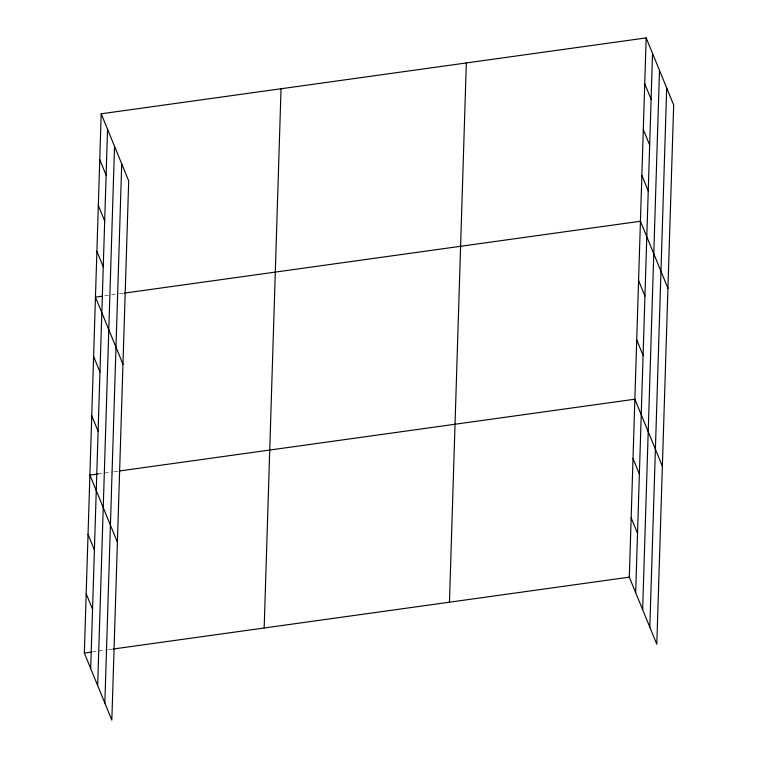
<?xml version="1.0" encoding="UTF-8"?>
<svg xmlns="http://www.w3.org/2000/svg" width="758" height="758" viewBox="0 0 758 758"><rect width="100%" height="100%" fill="white"/><g stroke="black" fill="none" stroke-linecap="round" stroke-linejoin="round"><path stroke-width="0.57" stroke-dasharray="3.79 2.84" d="M104.68 295.857L110.45 295.051M111.597 294.89L118.513 293.933M119.669 293.772L123.128 293.289M97.962 473.968L112.951 471.883M114.107 471.722L118.712 471.078M92.4 651.918L107.39 649.833M108.536 649.672L113.15 649.028"/><path stroke-width="1.14" d="M101.193 113.795L128.699 180.849L111.833 720.1L84.328 653.045L101.193 113.795L646.167 37.9L673.673 104.955L656.807 644.205L629.301 577.151L646.167 37.9M90.695 668.556L107.551 129.305M97.668 685.564L114.534 146.313M104.85 703.092L121.716 163.842M264.172 628.003L281.038 88.752M449.466 602.193L466.331 62.942M635.668 592.661L652.534 53.411M642.642 609.669L659.507 70.418M649.833 627.198L666.699 87.947M102.377 296.179L95.461 297.145L122.957 364.2M124.284 293.128L640.434 221.241L667.94 288.296M97.962 473.968L89.899 475.095L117.395 542.15M119.868 470.917L634.872 399.201L662.369 466.255M84.328 653.045L91.244 652.079M113.15 649.028L629.301 577.151M644.736 83.74L651.094 99.251M643.305 129.571L649.663 145.081M641.865 175.411L648.232 190.921M638.577 280.564L644.944 296.075M636.729 339.878L643.087 355.388M633.015 458.514L639.373 474.025M631.158 517.828L637.525 533.338M99.762 159.635L106.12 175.145M98.322 205.465L104.689 220.976M96.891 251.305L103.259 266.816M93.604 356.459L99.961 371.97M91.746 415.772L98.114 431.283M88.042 534.409L94.399 549.92M86.185 593.732L92.542 609.242"/></g></svg>
